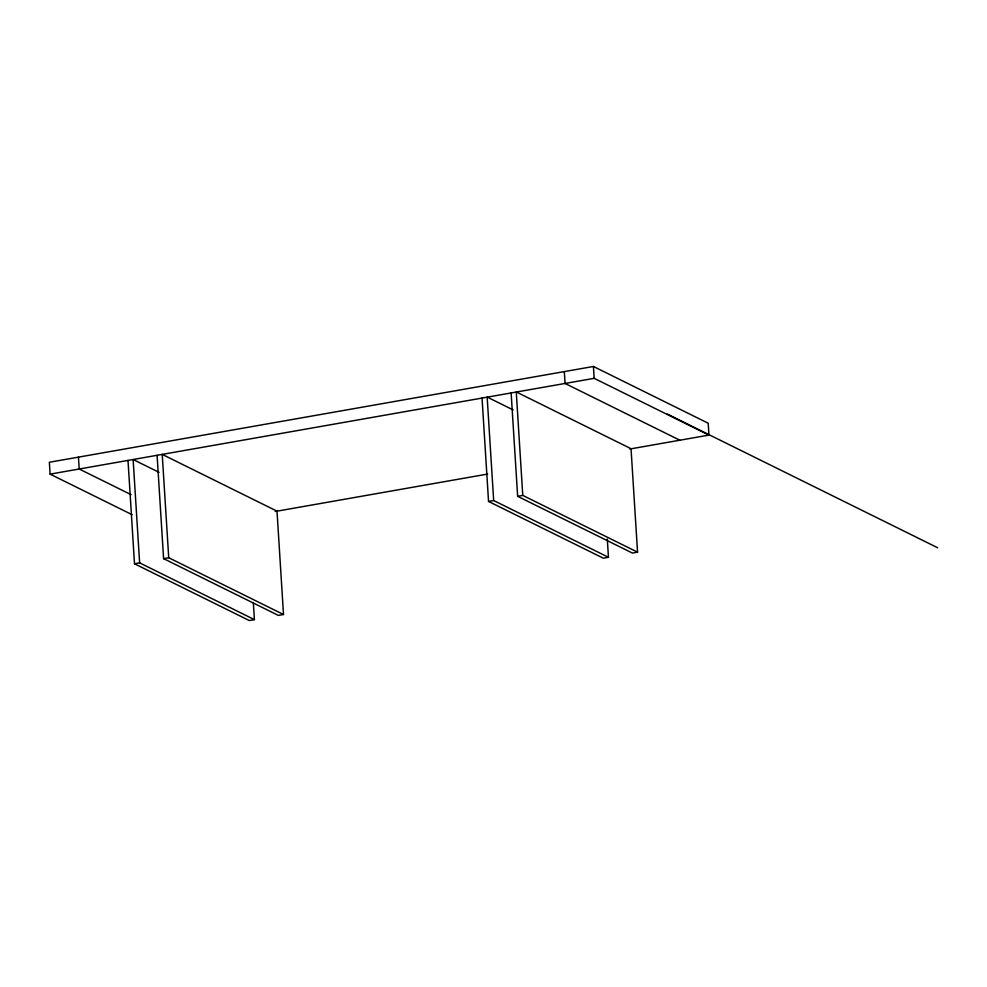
<?xml version="1.0" encoding="UTF-8"?>
<svg xmlns="http://www.w3.org/2000/svg" width="987" height="987" viewBox="0 0 987 987"><rect width="100%" height="100%" fill="white"/><g stroke="black" fill="none" stroke-linecap="round" stroke-linejoin="round"><path stroke-width="1.48" d="M629.829 449.023L708.95 435.094L708.197 423.226L593.421 366.473L49.35 462.261L50.103 474.13L132.085 514.671M50.103 474.13L594.162 378.329L708.95 435.094M275.188 511.476L487.664 474.056M128.002 460.411L134.503 563.774L139.623 562.861L254.412 619.626L253.351 602.909M157.093 455.291L163.595 558.642L168.728 557.741L283.503 614.506L277.002 511.155L162.226 454.39L168.728 557.741M482.038 397.983L488.54 501.433L493.673 500.532L608.448 557.285L607.301 539.038M511.13 392.851L517.644 496.313L522.765 495.4L637.553 552.165L631.038 448.715L516.263 391.95L522.765 495.4M254.412 619.626L249.279 620.527L134.503 563.774M283.503 614.506L278.371 615.407L163.595 558.642M608.448 557.285L603.316 558.198L488.54 501.433M637.553 552.165L632.42 553.065L517.644 496.313M667.237 414.022L937.65 547.748M679.846 440.214L565.07 383.462L564.317 371.593M513.129 409.913L487.159 397.07L493.673 500.532M159.092 472.354L133.122 459.51L139.623 562.861M131.123 494.684L79.194 469.01L78.454 457.141M593.421 366.473L594.162 378.329"/></g></svg>
